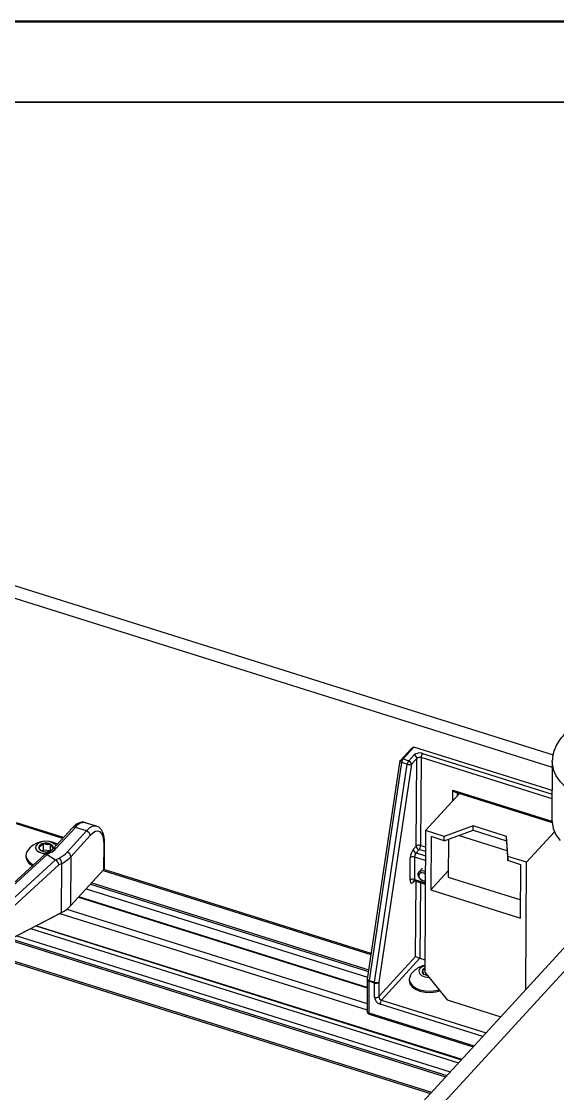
# Model space of a CAD drawing. Header units: millimetres. Extents: x -11 to 295, y 0 to 216.
# Drawn here: x 190.3 to 232.5, y 131.6 to 215.9 of the extents above; entities that cross this region are included whole.
import ezdxf

# ---------------------------------------------------------------- set-up
doc = ezdxf.new("R2010")
doc.units = ezdxf.units.MM
doc.layers.add('PAGE_BORDER', color=7, linetype='Continuous')

msp = doc.modelspace()

# ---------------------------------------------------------------- linework, layer by layer
at = {"color": 7, "linetype": 'Continuous', "lineweight": 50}
msp.add_line((0, 215.9), (279.4, 215.9), dxfattribs=at)
at = {"color": 7, "linetype": 'Continuous', "lineweight": 25}
for p, q in [((113.816, 195.362), (232.146, 158.203)), ((113.81, 194.375), (232.08, 157.235)), ((220.118, 157.743), (220.97, 158.672)), ((221.192, 158.806), (220.34, 157.877)), ((220.97, 158.672), (221.14, 158.803)), ((221.14, 158.803), (221.192, 158.806)), ((232.069, 155.39), (221.192, 158.806)), ((220.098, 157.753), (217.527, 140.554)), ((220.179, 157.779), (220.105, 157.733)), ((220.34, 157.877), (220.118, 157.743)), ((220.34, 157.877), (220.782, 157.738)), ((220.782, 157.738), (221.203, 158.198)), ((221.422, 157.925), (221.001, 157.466)), ((221.38, 151.016), (221.422, 157.925)), ((221.76, 157.984), (221.718, 151.075)), ((232.083, 157.708), (232.084, 157.761)), ((220.227, 157.609), (217.662, 140.452)), ((218.104, 140.313), (220.668, 157.47)), ((221.001, 157.466), (218.437, 140.309)), ((220.668, 157.47), (220.227, 157.609)), ((232.083, 157.708), (232.055, 153.089)), ((224.465, 155.273), (232.063, 152.887)), ((222.111, 152.251), (224.789, 155.171)), ((224.781, 155.163), (224.781, 155.174)), ((193.617, 151.688), (189.923, 152.848)), ((196.226, 152.589), (195.344, 152.866)), ((195.367, 152.858), (195.344, 152.866)), ((194.311, 152.444), (192.787, 150.782)), ((194.558, 152.49), (193.034, 150.828)), ((193.917, 150.551), (195.441, 152.213)), ((195.733, 151.849), (194.21, 150.187)), ((195.441, 152.213), (194.558, 152.49)), ((222.111, 152.251), (222.043, 141.102)), ((223.582, 151.789), (222.111, 152.251)), ((223.58, 151.45), (225.866, 152.272)), ((225.868, 152.611), (223.582, 151.789)), ((228.537, 150.654), (224.709, 151.856)), ((225.866, 152.272), (225.868, 152.611)), ((225.866, 152.272), (228.49, 151.448)), ((228.492, 151.787), (225.868, 152.611)), ((230.056, 149.756), (232.255, 152.154)), ((192.04, 150.709), (192.043, 151.231)), ((192.611, 150.655), (192.614, 151.177)), ((196.806, 149.184), (196.818, 151.148)), ((196.845, 149.243), (196.857, 151.238)), ((221.145, 150.76), (221.38, 151.016)), ((222.55, 151.773), (222.525, 147.574)), ((223.58, 151.45), (222.55, 151.773)), ((223.58, 151.45), (223.582, 151.789)), ((223.917, 151.571), (223.898, 148.582)), ((228.49, 151.448), (228.492, 151.787)), ((228.49, 151.448), (228.583, 149.879)), ((228.585, 150.218), (228.492, 151.787)), ((192.176, 150.391), (186.474, 145.175)), ((192.333, 150.369), (186.615, 145.14)), ((190.664, 150.293), (190.663, 150.181)), ((192.04, 150.709), (191.937, 150.635)), ((192.611, 150.655), (192.04, 150.709)), ((192.45, 150.535), (192.19, 150.4)), ((192.605, 150.51), (192.333, 150.369)), ((192.333, 150.369), (193.001, 149.933)), ((192.612, 150.652), (192.611, 150.655)), ((194.21, 150.187), (194.186, 146.326)), ((221.246, 150.156), (221.235, 148.395)), ((221.599, 150.744), (221.364, 150.487)), ((228.583, 149.879), (228.585, 150.218)), ((230.056, 149.756), (228.585, 150.218)), ((175.079, 77.995), (240.735, 149.6)), ((175.091, 79.865), (238.808, 149.357)), ((186.392, 143.888), (193.001, 149.933)), ((193.266, 149.539), (186.698, 143.532)), ((193.001, 149.933), (193.273, 150.074)), ((193.494, 149.658), (193.266, 149.539)), ((193.471, 145.797), (193.494, 149.658)), ((220.897, 148.336), (220.908, 150.097)), ((221.872, 149.299), (221.602, 149.005)), ((229.613, 149.556), (228.583, 149.879)), ((229.587, 145.356), (229.613, 149.556)), ((229.995, 139.745), (230.056, 149.756)), ((194.186, 146.326), (196.806, 149.184)), ((217.828, 142.567), (196.795, 149.172)), ((222.043, 149.046), (222.091, 149.021)), ((223.901, 149.075), (222.525, 147.574)), ((223.898, 148.582), (229.596, 146.793)), ((195.413, 147.665), (217.551, 140.713)), ((221.278, 148.285), (222.085, 148.031)), ((217.521, 139.903), (194.83, 147.029)), ((222.525, 147.574), (229.587, 145.356)), ((193.302, 145.703), (186.522, 142.183)), ((186.69, 142.277), (193.471, 145.797)), ((193.471, 145.797), (193.302, 145.703)), ((193.385, 145.747), (193.302, 145.703)), ((193.385, 145.747), (193.56, 145.845)), ((191.041, 144.529), (224.692, 133.961)), ((191.443, 144.738), (224.931, 134.222)), ((189.965, 143.97), (224.054, 133.266)), ((187.327, 142.601), (222.489, 131.559)), ((218.43, 139.187), (221.327, 142.346)), ((221.664, 142.202), (218.649, 138.914)), ((221.664, 142.202), (222.049, 142.081)), ((222.043, 141.102), (223.799, 138.935)), ((222.183, 140.928), (222.109, 140.889)), ((217.525, 140.518), (217.51, 138.041)), ((217.657, 140.389), (217.642, 137.912)), ((218.099, 140.25), (217.657, 140.389)), ((217.662, 140.452), (218.104, 140.313)), ((218.092, 139.128), (218.099, 140.25)), ((218.437, 140.309), (218.43, 139.187)), ((220.824, 140.55), (220.823, 140.438)), ((223.799, 138.935), (228.033, 137.605)), ((217.685, 137.801), (225.859, 135.234))]:
    msp.add_line(p, q, dxfattribs=at)
at = {"color": 8, "linetype": 'Continuous', "lineweight": 25}
for p, q in [((232.065, 154.748), (221.76, 157.984)), ((221.879, 158.315), (232.067, 155.116)), ((224.246, 154.579), (224.251, 155.437)), ((224.251, 155.437), (232.057, 152.986)), ((224.587, 155.235), (224.586, 154.949)), ((193.562, 151.628), (189.923, 152.77)), ((221.718, 151.075), (222.103, 150.954)), ((222.097, 149.889), (221.246, 150.156)), ((221.364, 150.487), (222.099, 150.257)), ((222.101, 150.586), (221.599, 150.744)), ((196.739, 149.111), (217.817, 142.492)), ((195.742, 148.023), (217.617, 141.154)), ((195.847, 148.138), (217.638, 141.295)), ((221.224, 148.289), (221.129, 148.186)), ((221.235, 148.395), (222.086, 148.128)), ((221.327, 142.346), (221.363, 148.258)), ((221.7, 148.152), (221.664, 142.202)), ((194.813, 147.011), (217.521, 139.88)), ((193.878, 146.051), (217.513, 138.629)), ((193.346, 145.726), (217.51, 138.138)), ((191.49, 144.762), (224.958, 134.252)), ((189.339, 143.645), (223.683, 132.861)), ((189.516, 143.737), (223.788, 132.975)), ((187.482, 142.681), (222.581, 131.659)), ((226.605, 136.048), (218.531, 138.583)), ((218.649, 138.914), (226.867, 136.334)), ((217.642, 137.912), (225.928, 135.31))]:
    msp.add_line(p, q, dxfattribs=at)
at = {"color": 8, "linetype": 'Continuous', "lineweight": 25, "flags": 128}
for points in [[(243.997, 155.865), (243.529, 155.442), (242.966, 155.061), (242.318, 154.728), (241.598, 154.45), (240.819, 154.232), (239.995, 154.078), (239.143, 153.991), (238.277, 153.972), (237.414, 154.023), (236.57, 154.141), (235.761, 154.325), (235.001, 154.571), (234.306, 154.875), (233.687, 155.231), (233.157, 155.633), (232.725, 156.072), (232.399, 156.541), (232.186, 157.031), (232.089, 157.533), (232.083, 157.708)], [(221.278, 148.285), (221.269, 148.289), (221.254, 148.304), (221.243, 148.327), (221.237, 148.358), (221.235, 148.395)], [(217.527, 140.554), (217.529, 140.538), (217.539, 140.52), (217.559, 140.501), (217.587, 140.483), (217.622, 140.466), (217.662, 140.452)], [(217.685, 137.801), (217.676, 137.806), (217.661, 137.821), (217.651, 137.844), (217.644, 137.875), (217.642, 137.912)]]:
    msp.add_lwpolyline(points, dxfattribs=at)
at = {"color": 7, "linetype": 'Continuous', "lineweight": 25, "flags": 128}
for points in [[(232.055, 153.089), (232.061, 152.914), (232.158, 152.412), (232.371, 151.922), (232.697, 151.452)], [(196.818, 151.148), (196.799, 151.495), (196.739, 151.783), (196.64, 152), (196.505, 152.139), (196.34, 152.194), (196.152, 152.162), (195.947, 152.046), (195.733, 151.849)], [(193.044, 151.063), (192.983, 151.146), (192.774, 151.292), (192.486, 151.381), (192.163, 151.399), (191.852, 151.344), (191.603, 151.224), (191.452, 151.056), (191.423, 150.868), (191.52, 150.687), (191.728, 150.54), (192.016, 150.451), (192.249, 150.431)], [(190.766, 150.615), (190.721, 150.534), (190.664, 150.285), (190.725, 150.036), (190.898, 149.806), (191.172, 149.61), (191.27, 149.561)], [(192.176, 150.391), (192.177, 150.392), (192.2, 150.404), (192.227, 150.408), (192.259, 150.404), (192.295, 150.39), (192.333, 150.369)], [(222.087, 148.238), (222.07, 148.239), (221.898, 148.288), (221.737, 148.393), (221.612, 148.541), (221.541, 148.708), (221.535, 148.868), (221.596, 148.998), (221.714, 149.077), (221.871, 149.094), (222.043, 149.046)], [(221.966, 148.887), (221.837, 148.923), (221.72, 148.911), (221.631, 148.851), (221.585, 148.754), (221.59, 148.633), (221.643, 148.508), (221.737, 148.398), (221.858, 148.318), (221.987, 148.282), (222.087, 148.29)], [(222.09, 148.805), (222.087, 148.808), (221.966, 148.887)], [(220.897, 148.336), (220.901, 148.262), (220.914, 148.2), (220.935, 148.154), (220.964, 148.124), (220.999, 148.112), (221.04, 148.119), (221.083, 148.144), (221.129, 148.186)], [(220.926, 140.872), (220.887, 140.804), (220.824, 140.556), (220.879, 140.307), (221.046, 140.075), (221.315, 139.877), (221.665, 139.729), (222.07, 139.641), (222.5, 139.619), (222.923, 139.666), (223.158, 139.725)], [(222.046, 141.637), (221.883, 141.595), (221.579, 141.469), (221.482, 141.414), (221.389, 141.352), (221.3, 141.285), (221.215, 141.212), (221.135, 141.135), (221.06, 141.052), (220.99, 140.964), (220.926, 140.872)], [(222.046, 141.612), (221.849, 141.534), (221.656, 141.382), (221.579, 141.199), (221.628, 141.011), (221.797, 140.849), (222.059, 140.735), (222.375, 140.689), (222.377, 140.689)], [(220.823, 140.438), (220.878, 140.195), (221.046, 139.963), (221.315, 139.765), (221.664, 139.617), (222.069, 139.529), (222.499, 139.508), (222.922, 139.555), (223.235, 139.639)]]:
    msp.add_lwpolyline(points, dxfattribs=at)
at = {"color": 7, "linetype": 'Continuous', "lineweight": 25}
for centre, radius, start, end in [((221.211, 157.399), 0.547, 141.63339, 172.50643), ((220.691, 157.441), 0.311, 4.57146, 73.11629), ((221.645, 157.655), 0.7, 70.50804, 129.21505), ((221.113, 157.9), 0.311, 4.5736, 73.11619), ((221.644, 157.654), 0.35, 70.50898, 129.21425), ((222.315, 157.972), 0.555, 141.79865, 178.77946), ((220.84, 157.937), 0.498, 249.7271, 288.81644), ((224.643, 155.726), 0.487, 216.3986, 248.58101), ((195.321, 151.816), 0.414, 4.57178, 73.11596), ((192.244, 149.654), 1.762, 59.33546, 146.96315), ((192.09, 150.784), 0.449, 95.92629, 155.4566), ((192.246, 150.334), 0.919, 66.4145, 102.72386), ((192.533, 150.897), 0.291, 353.09548, 73.8535), ((221.601, 150.745), 0.35, 70.50773, 129.21522), ((221.69, 151.041), 0.311, 184.57448, 253.11657), ((221.163, 151.087), 0.555, 321.79893, 358.78071), ((191.528, 150.292), 0.872, 187.33987, 247.17611), ((191.97, 150.935), 0.291, 173.09454, 253.85611), ((192.257, 151.498), 0.919, 246.41156, 282.7268), ((192.413, 151.049), 0.449, 275.92584, 335.45498), ((191.914, 151.892), 1.545, 296.55825, 316.46698), ((192.237, 152.147), 2.317, 296.55976, 316.46661), ((192.343, 151.961), 2.575, 296.56159, 316.46373), ((193.797, 150.154), 0.414, 4.573, 73.11569), ((222.017, 150.074), 1.109, 141.79691, 178.78251), ((221.129, 149.826), 0.35, 70.50688, 129.21635), ((221.455, 150.785), 0.311, 184.57269, 253.11505), ((221.8, 150.144), 0.555, 141.79865, 178.77946), ((192.624, 149.393), 0.659, 12.82371, 55.03762), ((192.956, 149.639), 0.538, 2.00892, 53.9307), ((196.734, 149.273), 0.115, 308.71711, 344.57705), ((221.118, 148.065), 0.35, 70.5035, 129.21646), ((192.319, 148.1), 2.575, 296.56101, 316.46469), ((222.154, 143.81), 1.681, 240.53593, 253.05384), ((222.086, 141.175), 0.247, 155.46057, 246.06651), ((222.202, 141.066), 0.401, 113.02371, 148.19237), ((222.368, 141.583), 0.74, 238.92667, 260.45273), ((217.774, 140.517), 0.25, 171.49454, 179.65276), ((218.105, 140.383), 0.447, 171.23985, 179.34128), ((218.547, 140.245), 0.448, 171.24414, 179.33625), ((218.216, 140.58), 0.35, 250.50726, 309.21569), ((218.276, 140.78), 0.498, 249.72951, 288.81747), ((218.209, 139.458), 0.35, 250.50878, 309.21417), ((218.74, 139.211), 0.311, 184.57212, 253.11664), ((218.711, 139.177), 0.621, 184.57248, 253.11629), ((219.085, 138.571), 0.555, 141.79862, 178.78004), ((217.76, 138.04), 0.25, 179.65102, 252.56541)]:
    msp.add_arc(centre, radius, start, end, dxfattribs=at)
at = {"color": 8, "linetype": 'Continuous', "lineweight": 25}
for centre, radius, start, end in [((195.255, 152.044), 0.827, 83.84325, 147.38487), ((194.469, 152.278), 0.23, 67.29318, 133.62821), ((196.127, 151.789), 0.806, 82.88806, 148.31421), ((196.724, 151.242), 0.133, 314.91308, 358.28016), ((192.506, 150.39), 0.156, 50.6105, 111.16062), ((192.945, 150.616), 0.229, 67.16063, 133.02853), ((221.275, 148.189), 0.146, 138.62728, 181.21126), ((217.68, 140.545), 0.158, 189.66604, 261.61916), ((217.665, 138.068), 0.158, 189.67407, 261.61113)]:
    msp.add_arc(centre, radius, start, end, dxfattribs=at)
at = {"color": 7, "linetype": 'Continuous', "lineweight": 25}
for points, knots in [([(244.769, 157.693), (244.771, 157.771), (244.776, 158.024), (244.671, 158.449), (244.465, 158.95), (244.154, 159.425), (243.751, 159.871), (243.257, 160.28), (242.68, 160.646), (242.033, 160.962), (241.326, 161.222), (240.574, 161.423), (239.788, 161.563), (238.982, 161.641), (238.167, 161.655), (237.356, 161.606), (236.562, 161.493), (235.797, 161.319), (235.072, 161.084), (234.399, 160.79), (233.788, 160.44), (233.252, 160.036), (232.802, 159.582), (232.451, 159.087), (232.216, 158.563), (232.096, 158.118), (232.097, 157.854), (232.098, 157.772)], [0, 0, 0, 0, 0.014347, 0.046483, 0.079268, 0.113595, 0.150162, 0.189339, 0.231131, 0.275297, 0.321446, 0.369197, 0.418147, 0.467859, 0.517869, 0.567708, 0.616902, 0.665024, 0.711707, 0.756662, 0.799699, 0.840732, 0.879689, 0.916593, 0.951562, 0.98491, 1, 1, 1, 1]), ([(220.227, 157.609), (220.201, 157.618), (220.156, 157.635), (220.105, 157.666), (220.083, 157.716), (220.106, 157.734), (220.118, 157.743)], [0, 0, 0, 0, 0.373921, 0.645885, 0.8183, 1, 1, 1, 1]), ([(220.34, 157.877), (220.327, 157.86), (220.299, 157.824), (220.268, 157.759), (220.241, 157.686), (220.232, 157.634), (220.227, 157.609)], [0, 0, 0, 0, 0.213293, 0.465248, 0.735277, 1, 1, 1, 1]), ([(195.381, 152.846), (195.369, 152.853), (195.278, 152.904), (195.077, 152.906), (194.814, 152.841), (194.549, 152.683), (194.396, 152.529), (194.311, 152.444)], [0, 0, 0, 0, 0.0358495, 0.2542127, 0.4661339, 0.7044037, 1, 1, 1, 1]), ([(196.857, 151.238), (196.856, 151.314), (196.853, 151.524), (196.809, 151.855), (196.693, 152.193), (196.511, 152.43), (196.348, 152.56), (196.244, 152.577), (196.224, 152.58)], [0, 0, 0, 0, 0.142129, 0.396329, 0.62985, 0.802576, 0.961897, 1, 1, 1, 1]), ([(192.043, 151.231), (192.023, 151.204), (191.969, 151.133), (191.873, 151.035), (191.763, 150.98), (191.699, 150.972), (191.681, 150.97)], [0, 0, 0, 0, 0.221069, 0.5834667, 0.882049, 1, 1, 1, 1]), ([(192.614, 151.177), (192.574, 151.165), (192.493, 151.143), (192.345, 151.132), (192.19, 151.162), (192.088, 151.21), (192.043, 151.231)], [0, 0, 0, 0, 0.20816, 0.430379, 0.74799, 1, 1, 1, 1]), ([(192.822, 150.862), (192.807, 150.87), (192.771, 150.888), (192.714, 150.954), (192.662, 151.053), (192.63, 151.136), (192.614, 151.177)], [0, 0, 0, 0, 0.130279, 0.310389, 0.662532, 1, 1, 1, 1]), ([(191.681, 150.97), (191.695, 150.935), (191.721, 150.867), (191.77, 150.77), (191.822, 150.692), (191.871, 150.665), (191.889, 150.656)], [0, 0, 0, 0, 0.296461, 0.567641, 0.847701, 1, 1, 1, 1]), ([(192.787, 150.782), (192.757, 150.752), (192.658, 150.653), (192.535, 150.583), (192.45, 150.535)], [0, 0, 0, 0, 0.303488, 1, 1, 1, 1]), ([(192.601, 150.65), (192.614, 150.656), (192.677, 150.683), (192.746, 150.765), (192.801, 150.835), (192.822, 150.862)], [0, 0, 0, 0, 0.13017, 0.670423, 1, 1, 1, 1]), ([(221.156, 148.275), (221.158, 148.277), (221.172, 148.285), (221.211, 148.294), (221.253, 148.298), (221.275, 148.285), (221.277, 148.284)], [0, 0, 0, 0, 0.064977, 0.383222, 0.967437, 1, 1, 1, 1]), ([(222.044, 141.318), (222.008, 141.303), (221.949, 141.278), (221.885, 141.277), (221.861, 141.277)], [0, 0, 0, 0, 0.611512, 1, 1, 1, 1]), ([(221.861, 141.277), (221.869, 141.241), (221.884, 141.171), (221.914, 141.073), (221.941, 140.994), (221.975, 140.959), (221.985, 140.948)], [0, 0, 0, 0, 0.314474, 0.597169, 0.872281, 1, 1, 1, 1])]:
    msp.add_open_spline(points, degree=3, knots=knots, dxfattribs=at)
at = {"layer": 'PAGE_BORDER', "lineweight": 35}
msp.add_line((6.35, 209.55), (273.05, 209.55), dxfattribs=at)

doc.saveas('drawing.dxf')
